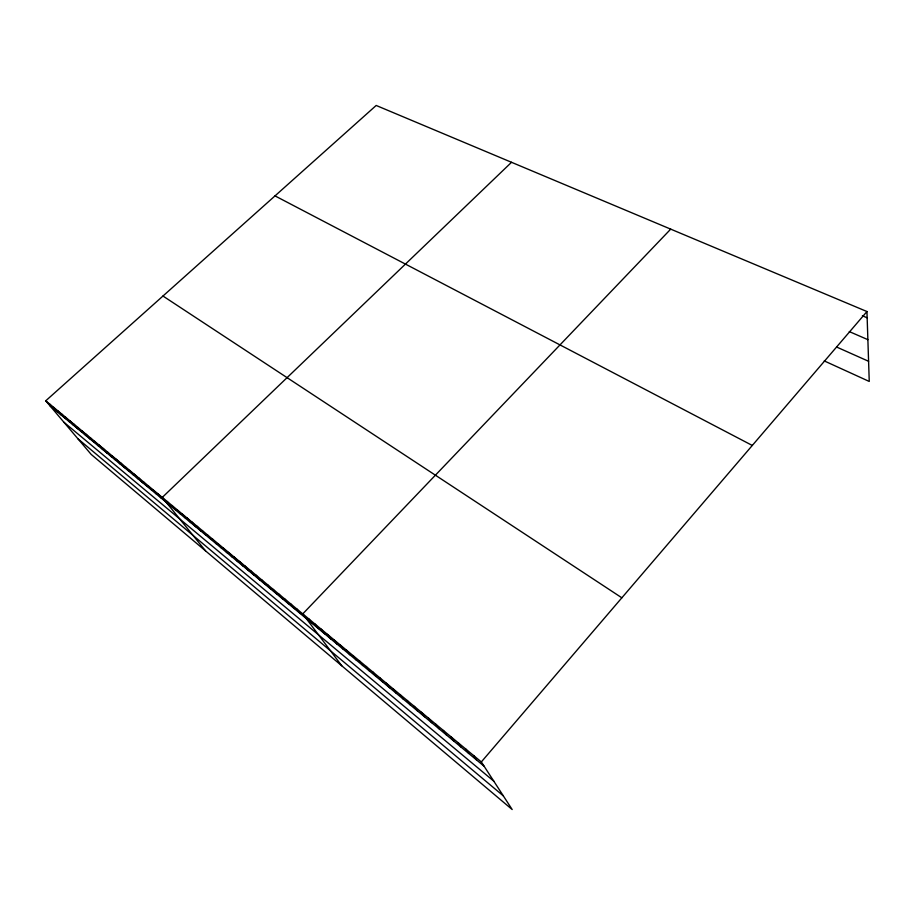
<?xml version="1.0" encoding="UTF-8"?>
<svg xmlns="http://www.w3.org/2000/svg" width="915" height="915" viewBox="0 0 915 915"><rect width="100%" height="100%" fill="white"/><g stroke="black" fill="none" stroke-linecap="round" stroke-linejoin="round"><path stroke-width="1.37" d="M481.324 761.932L866.951 311.535L376.179 105.465L45.75 400.804L91.18 454.412L512.183 809.535L481.324 761.932L45.75 400.804M670.706 229.139L302.762 613.885L341.787 665.8M511.531 162.298L162.275 497.405L205.589 550.91M862.388 315.789L867.157 317.802M849.292 331.585L867.877 339.659M836.916 347.162L868.587 361.288M824.266 360.922L869.25 381.452L866.951 311.535M275.015 195.89L752.29 445.456M162.973 296.037L621.845 597.804M49.787 405.562L484.126 766.244M63.901 422.227L493.814 781.193M77.969 438.823L503.353 795.901M49.65 404.041L53.676 408.799M61.534 413.889L65.548 418.658M57.542 410.583L61.568 415.353M53.585 407.301L57.611 412.059M69.609 420.58L73.612 425.349M65.56 417.229L69.563 421.998M77.798 427.374L81.801 432.143M73.68 423.965L77.695 428.735M86.113 434.27L90.105 439.04M81.938 430.805L85.93 435.586M94.554 441.27L98.534 446.051M90.322 437.759L94.302 442.528M103.132 448.384L107.101 453.154M98.831 444.816L102.8 449.585M111.836 455.601L115.793 460.382M107.467 451.976L111.424 456.757M120.689 462.933L124.623 467.714M116.251 459.25L120.197 464.031M129.667 470.379L133.59 475.16M125.161 466.639L129.095 471.419M138.794 477.95L142.706 482.731M134.219 474.153L138.131 478.934M148.07 485.636L151.97 490.417M143.415 481.782L147.315 486.563M152.771 489.525L156.648 494.306M157.494 493.448L161.372 498.229M167.113 501.431L170.968 506.201M176.938 509.563L180.77 514.333M172.009 505.48L175.852 510.25M181.902 513.681L185.722 518.45M191.967 522.03L195.764 526.788M186.912 517.844L190.732 522.602M197.057 526.251L200.854 531.009M207.385 534.806L211.148 539.564M202.204 530.517L205.978 535.275M212.612 539.141L216.363 543.899M217.884 543.51L221.624 548.257M223.203 547.925L226.931 552.66M233.966 556.858L237.671 561.593M228.556 552.374L232.273 557.109M239.433 561.375L243.116 566.111M244.934 565.939L248.606 570.663M250.481 570.548L254.141 575.272M256.086 575.192L259.734 579.904M261.747 579.881L265.373 584.582M267.443 584.605L271.057 589.306M273.196 589.374L276.799 594.075M279.006 594.19L282.586 598.879M284.862 599.051L288.419 603.728M290.776 603.946L294.321 608.624M296.746 608.898L300.269 613.565M308.835 618.929L312.324 623.573M314.966 624.007L318.431 628.651M321.165 629.143L324.608 633.775M327.41 634.324L330.83 638.945M333.712 639.551L337.12 644.171M340.083 644.823L343.457 649.433M346.51 650.153L349.862 654.751M352.996 655.529L356.324 660.115M359.538 660.962L362.855 665.537M366.16 666.44L369.443 671.004M372.828 671.976L376.088 676.528M379.576 677.569L382.802 682.11M386.382 683.208L389.584 687.737M393.256 688.915L396.435 693.421M400.198 694.668L403.343 699.163M407.209 700.478L410.332 704.962M414.289 706.346L417.377 710.818M421.438 712.282L424.503 716.731M428.655 718.264L431.697 722.701M435.952 724.314L438.96 728.74M443.329 730.422L446.291 734.825M450.775 736.598L453.703 740.978M458.289 742.831L461.194 747.2M465.895 749.133L468.755 753.48M473.57 755.504L476.395 759.827"/></g></svg>
